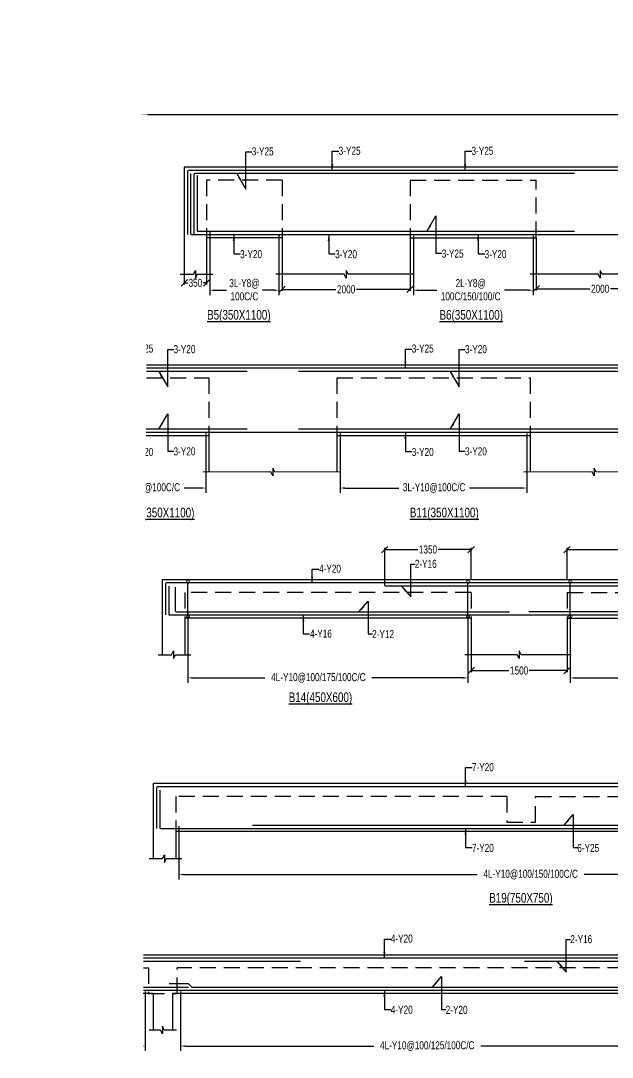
# Model space of a CAD drawing. Header units: millimetres. Extents: x 0 to 31744305, y -21599035 to 0.
# Drawn here: x 31642466 to 31651711, y -21136592 to -21120405 of the extents above; entities that cross this region are included whole.
import ezdxf

# ---------------------------------------------------------------- set-up
doc = ezdxf.new("R2010")
doc.units = ezdxf.units.MM
doc.header["$LTSCALE"] = 1000
doc.header["$MEASUREMENT"] = 0
doc.set_wipeout_variables(frame=1)
doc.header["$PDMODE"] = 3
for name, pattern in [('CONTINOUS', [0]), ('CONTINU', [0]), ('HIDDEN', [0.375, 0.25, -0.125])]:
    doc.linetypes.add(name, pattern=pattern)
for name, color, linetype in [('-S-ARROW', 253, 'Continuous'), ('-S-MISC', 8, 'Continuous'), ('-S-STIRUP', 11, 'Continuous'), ('-STR-BEAM', 7, 'CONTINU'), ('-STR-COLUMN', 5, 'HIDDEN'), ('-STR-REINF', 3, 'Continuous'), ('-STR-RF-DIM', 8, 'CONTINOUS'), ('-STR-TEXT', 6, 'Continuous'), ('S-DIM', 7, 'Continuous'), ('SEC TEXT', 9, 'Continuous'), ('SLAB LINE', 254, 'HIDDEN')]:
    doc.layers.add(name, color=color, linetype=linetype)
doc.styles.add('BEAM-LS', font='romans.shx', dxfattribs={"width": 0.8})
doc.styles.add('SOBHA', font='swisscl.ttf')
doc.styles.add('sobha.sed', font='swisscl.ttf')
doc.dimstyles.new('S-50', dxfattribs={"dimscale": 50, "dimtxt": 2.5, "dimasz": 2, "dimexe": 0.5, "dimexo": 0.25, "dimgap": 0.25, "dimtad": 0, "dimdec": 0, "dimrnd": 0.0005, "dimzin": 0, "dimdsep": 46, "dimtxsty": 'sobha.sed', "dimblk": 'OBLIQUE', "dimcen": 0.09, "dimclrd": 8, "dimclre": 8, "dimclrt": 6, "dimadec": 0, "dimazin": 0, "dimtfac": 1, "dimtdec": 0, "dimtofl": 0, "dimtmove": 2, "dimatfit": 3, "dimfxl": 0.18, "dimtolj": 1, "dimtzin": 0, "dimlwd": -1, "dimlwe": -1, "dimarcsym": 0})
doc.dimstyles.new('S-DIM50', dxfattribs={"dimscale": 50, "dimtxt": 2.5, "dimasz": 1.5, "dimexe": 1.5, "dimexo": 1, "dimgap": 0.5, "dimtad": 0, "dimdec": 0, "dimzin": 0, "dimdsep": 46, "dimtxsty": 'SOBHA', "dimcen": 0.09, "dimclrd": 256, "dimclre": 256, "dimclrt": 6, "dimadec": 5, "dimazin": 0, "dimtfac": 1, "dimtdec": 0, "dimtofl": 0, "dimtmove": 0, "dimatfit": 3, "dimfxl": 0.18, "dimtolj": 1, "dimtzin": 0, "dimlwd": -1, "dimlwe": -1, "dimarcsym": 0})
doc.dimstyles.new('STIRUP', dxfattribs={"dimscale": 50, "dimtxt": 2.5, "dimasz": 2.2, "dimexe": 0, "dimexo": 0, "dimgap": 0.5, "dimtad": 0, "dimdec": 0, "dimzin": 0, "dimdsep": 46, "dimtxsty": 'BEAM-LS', "dimblk": 'DOTSMALL', "dimcen": 0.09, "dimclrd": 256, "dimclre": 256, "dimclrt": 256, "dimadec": 5, "dimazin": 0, "dimtfac": 1, "dimtdec": 0, "dimtofl": 0, "dimtmove": 0, "dimatfit": 3, "dimldrblk": 'DOTSMALL', "dimfxl": 0, "dimfxlon": 1, "dimtolj": 1, "dimtzin": 0, "dimlwd": -1, "dimlwe": -1, "dimarcsym": 0})

# ---------------------------------------------------------------- blocks, each defined once
blk = doc.blocks.new('*D541')
at = {"layer": '-STR-RF-DIM', "transparency": 16777216}
for p, q in [((462, 1435), (462, 452)), ((1543, 1390), (1543, 452)), ((537, 527), (721, 527)), ((1468, 527), (1284, 527))]:
    blk.add_line(p, q, dxfattribs=at)
for points in [[(537, 540), (537, 515), (462, 527)], [(1468, 540), (1468, 515), (1543, 527)]]:
    blk.add_solid(points, dxfattribs=at)
at = {"layer": 'Defpoints', "color": 0, "transparency": 16777216}
for p in [(462, 1435, 178587), (1543, 1390, 0), (1543, 527)]:
    blk.add_point(p, dxfattribs=at)
at = {"layer": '-STR-RF-DIM', "color": 6, "transparency": 16777216, "char_height": 125, "attachment_point": 5, "style": 'SOBHA'}
for s, insert in [('\\A1;3L-Y8@', (1003, 626)), ('\\A1;100C/C', (1003, 431))]:
    blk.add_mtext(s, dxfattribs=dict(at, insert=insert))
blk = doc.blocks.new('*D550')
at = {"layer": '-STR-RF-DIM', "transparency": 16777216}
for p, q in [((3643, 1378), (3643, 452)), ((5513, 1378), (5513, 452)), ((3718, 527), (4009, 527)), ((5438, 527), (5069, 527))]:
    blk.add_line(p, q, dxfattribs=at)
for points in [[(3718, 540), (3718, 515), (3643, 527)], [(5438, 540), (5438, 515), (5513, 527)]]:
    blk.add_solid(points, dxfattribs=at)
at = {"layer": 'Defpoints', "color": 0, "transparency": 16777216}
for p in [(3643, 1378, 0), (5513, 1378, 0), (3643, 527)]:
    blk.add_point(p, dxfattribs=at)
at = {"layer": '-STR-RF-DIM', "color": 6, "transparency": 16777216, "char_height": 125, "attachment_point": 5, "style": 'SOBHA'}
for s, insert in [('\\A1;2L-Y8@', (4539, 626)), ('\\A1;100C/150/100/C', (4539, 431))]:
    blk.add_mtext(s, dxfattribs=dict(at, insert=insert))
blk = doc.blocks.new('*D531')
at = {"layer": '-STR-RF-DIM', "transparency": 16777216}
for p, q in [((27203, 1378), (27203, 452)), ((28835, 1378), (28835, 452)), ((27278, 527), (27392, 527)), ((28760, 527), (28499, 527))]:
    blk.add_line(p, q, dxfattribs=at)
for points in [[(27278, 540), (27278, 515), (27203, 527)], [(28760, 540), (28760, 515), (28835, 527)]]:
    blk.add_solid(points, dxfattribs=at)
at = {"layer": 'Defpoints', "color": 0, "transparency": 16777216}
for p in [(27203, 1378, 0), (28835, 1378, 0), (27203, 527)]:
    blk.add_point(p, dxfattribs=at)
at = {"layer": '-STR-RF-DIM', "color": 6, "transparency": 16777216, "insert": (27946, 527), "char_height": 125, "attachment_point": 5, "style": 'SOBHA'}
blk.add_mtext('\\A1;3L-Y10@100C/C', dxfattribs=at)
blk = doc.blocks.new('*D532')
at = {"layer": '-STR-RF-DIM', "transparency": 16777216}
for p, q in [((30935, 1378), (30935, 452)), ((33854, 1378), (33854, 452)), ((31010, 527), (31853, 527)), ((33779, 527), (32960, 527))]:
    blk.add_line(p, q, dxfattribs=at)
for points in [[(31010, 540), (31010, 515), (30935, 527)], [(33779, 540), (33779, 515), (33854, 527)]]:
    blk.add_solid(points, dxfattribs=at)
at = {"layer": 'Defpoints', "color": 0, "transparency": 16777216}
for p in [(30935, 1378, 0), (33854, 1378, 0), (30935, 527)]:
    blk.add_point(p, dxfattribs=at)
at = {"layer": '-STR-RF-DIM', "color": 6, "transparency": 16777216, "insert": (32406, 527), "char_height": 125, "attachment_point": 5, "style": 'SOBHA'}
blk.add_mtext('\\A1;3L-Y10@100C/C', dxfattribs=at)
blk = doc.blocks.new('_OBLIQUE')
at = {"color": 0, "linetype": 'ByBlock'}
blk.add_line((-0.5, -0.5), (0.5, 0.5), dxfattribs=at)
blk = doc.blocks.new('*D19')
at = {"layer": '-STR-RF-DIM', "transparency": 16777216}
for p, q in [((31645079, -21129647), (31645079, -21130743)), ((31649455, -21129692), (31649455, -21130743)), ((31645154, -21130668), (31646281, -21130668)), ((31649380, -21130668), (31647955, -21130668))]:
    blk.add_line(p, q, dxfattribs=at)
for points in [[(31645154, -21130655), (31645154, -21130680), (31645079, -21130668)], [(31649380, -21130655), (31649380, -21130680), (31649455, -21130668)]]:
    blk.add_solid(points, dxfattribs=at)
at = {"layer": 'Defpoints', "color": 0, "transparency": 16777216}
for p in [(31645079, -21129647, 178587), (31649455, -21129692, 0), (31649455, -21130668)]:
    blk.add_point(p, dxfattribs=at)
at = {"layer": '-STR-RF-DIM', "color": 6, "transparency": 16777216, "insert": (31647118, -21130668), "char_height": 125, "attachment_point": 5, "style": 'SOBHA'}
blk.add_mtext('\\A1;4L-Y10@100/175/100C/C', dxfattribs=at)
blk = doc.blocks.new('_DotSmall')
at = {"color": 0, "linetype": 'ByBlock', "const_width": 0.5}
blk.add_lwpolyline([(-0.0625, 0, 1), (0.0625, 0, 1)], format="xyb", close=True, dxfattribs=at)
blk = doc.blocks.new('*D20')
at = {"layer": '-S-STIRUP', "ltscale": 100, "transparency": 16777216}
blk.add_line((31645079, -21129704), (31645079, -21129167), dxfattribs=at)
at = {"layer": 'Defpoints', "color": 0, "linetype": 'CONTINU', "ltscale": 100, "transparency": 16777216}
for p in [(31645079, -21129167), (31645079, -21129167), (31645079, -21129704)]:
    blk.add_point(p, dxfattribs=at)
at = {"layer": '-S-STIRUP', "linetype": 'CONTINU', "ltscale": 100, "transparency": 16777216, "xscale": 100, "yscale": 100, "zscale": 100}
for p, rotation in [((31645079, -21129167), 90), ((31645079, -21129704), 270)]:
    blk.add_blockref('_DotSmall', p, dxfattribs=dict(at, rotation=rotation))
blk = doc.blocks.new('*D21')
at = {"layer": '-S-STIRUP', "ltscale": 100, "transparency": 16777216}
blk.add_line((31649455, -21129704), (31649455, -21129167), dxfattribs=at)
at = {"layer": 'Defpoints', "color": 0, "linetype": 'CONTINU', "ltscale": 100, "transparency": 16777216}
for p in [(31649455, -21129167), (31649455, -21129167), (31649455, -21129704)]:
    blk.add_point(p, dxfattribs=at)
at = {"layer": '-S-STIRUP', "linetype": 'CONTINU', "ltscale": 100, "transparency": 16777216, "xscale": 100, "yscale": 100, "zscale": 100}
for p, rotation in [((31649455, -21129167), 90), ((31649455, -21129704), 270)]:
    blk.add_blockref('_DotSmall', p, dxfattribs=dict(at, rotation=rotation))
blk = doc.blocks.new('*D22')
at = {"layer": '-S-STIRUP', "ltscale": 100, "transparency": 16777216}
blk.add_line((31651055, -21129704), (31651055, -21129167), dxfattribs=at)
at = {"layer": 'Defpoints', "color": 0, "linetype": 'CONTINU', "ltscale": 100, "transparency": 16777216}
for p in [(31651055, -21129167), (31651055, -21129167), (31651055, -21129704)]:
    blk.add_point(p, dxfattribs=at)
at = {"layer": '-S-STIRUP', "linetype": 'CONTINU', "ltscale": 100, "transparency": 16777216, "xscale": 100, "yscale": 100, "zscale": 100}
for p, rotation in [((31651055, -21129167), 90), ((31651055, -21129704), 270)]:
    blk.add_blockref('_DotSmall', p, dxfattribs=dict(at, rotation=rotation))
blk = doc.blocks.new('*D18')
at = {"layer": '-STR-RF-DIM', "transparency": 16777216}
for p, q in [((31651055, -21129704), (31651055, -21130743)), ((31656957, -21129704), (31656957, -21130743)), ((31651130, -21130668), (31653039, -21130668)), ((31656882, -21130668), (31654713, -21130668))]:
    blk.add_line(p, q, dxfattribs=at)
for points in [[(31651130, -21130655), (31651130, -21130680), (31651055, -21130668)], [(31656882, -21130655), (31656882, -21130680), (31656957, -21130668)]]:
    blk.add_solid(points, dxfattribs=at)
at = {"layer": 'Defpoints', "color": 0, "transparency": 16777216}
for p in [(31651055, -21129704, 0), (31656957, -21129704, 0), (31651055, -21130668)]:
    blk.add_point(p, dxfattribs=at)
at = {"layer": '-STR-RF-DIM', "color": 6, "transparency": 16777216, "insert": (31653876, -21130668), "char_height": 125, "attachment_point": 5, "style": 'SOBHA'}
blk.add_mtext('\\A1;4L-Y10@100/175/100C/C', dxfattribs=at)
blk = doc.blocks.new('*D840')
at = {"layer": '-STR-RF-DIM', "transparency": 16777216}
for p, q in [((462, 1435), (462, 602)), ((11990, 1390), (11990, 602)), ((537, 677), (5124, 677)), ((11915, 677), (6797, 677))]:
    blk.add_line(p, q, dxfattribs=at)
for points in [[(537, 690), (537, 665), (462, 677)], [(11915, 690), (11915, 665), (11990, 677)]]:
    blk.add_solid(points, dxfattribs=at)
at = {"layer": 'Defpoints', "color": 0, "transparency": 16777216}
for p in [(462, 1435, 178587), (11990, 1390, 0), (11990, 677)]:
    blk.add_point(p, dxfattribs=at)
at = {"layer": '-STR-RF-DIM', "color": 6, "transparency": 16777216, "insert": (5960, 677), "char_height": 125, "attachment_point": 5, "style": 'SOBHA'}
blk.add_mtext('\\A1;4L-Y10@100/150/100C/C', dxfattribs=at)
blk = doc.blocks.new('*D848')
at = {"layer": '-STR-RF-DIM', "transparency": 16777216}
for p, q in [((20190, 1528), (20190, 602)), ((28915, 1528), (28915, 602)), ((20265, 677), (23611, 677)), ((28840, 677), (25285, 677))]:
    blk.add_line(p, q, dxfattribs=at)
for points in [[(20265, 690), (20265, 665), (20190, 677)], [(28840, 690), (28840, 665), (28915, 677)]]:
    blk.add_solid(points, dxfattribs=at)
at = {"layer": 'Defpoints', "color": 0, "transparency": 16777216}
for p in [(20190, 1528, 0), (28915, 1528, 0), (20190, 677)]:
    blk.add_point(p, dxfattribs=at)
at = {"layer": '-STR-RF-DIM', "color": 6, "transparency": 16777216, "insert": (24448, 677), "char_height": 125, "attachment_point": 5, "style": 'SOBHA'}
blk.add_mtext('\\A1;4L-Y12@100/175/100C/C', dxfattribs=at)
blk = doc.blocks.new('*D850')
at = {"layer": '-STR-RF-DIM', "transparency": 16777216}
for p, q in [((29465, 1528), (29465, 602)), ((36715, 1528), (36715, 602)), ((29540, 677), (32484, 677)), ((36640, 677), (34157, 677))]:
    blk.add_line(p, q, dxfattribs=at)
for points in [[(29540, 690), (29540, 665), (29465, 677)], [(36640, 690), (36640, 665), (36715, 677)]]:
    blk.add_solid(points, dxfattribs=at)
at = {"layer": 'Defpoints', "color": 0, "transparency": 16777216}
for p in [(29465, 1528, 0), (36715, 1528, 0), (36715, 677)]:
    blk.add_point(p, dxfattribs=at)
at = {"layer": '-STR-RF-DIM', "color": 6, "transparency": 16777216, "insert": (33321, 677), "char_height": 125, "attachment_point": 5, "style": 'SOBHA'}
blk.add_mtext('\\A1;4L-Y10@100/125/100C/C', dxfattribs=at)
blk = doc.blocks.new('*D412')
at = {"color": 8, "transparency": 16777216}
for p, q in [((31648155, -21129222), (31648155, -21128638)), ((31649505, -21129122), (31649505, -21128638)), ((31648155, -21128663), (31648670, -21128663)), ((31649505, -21128663), (31648989, -21128663))]:
    blk.add_line(p, q, dxfattribs=at)
at = {"layer": 'Defpoints', "color": 0, "transparency": 16777216}
for p in [(31649505, -21128663), (31648155, -21129234, 0), (31649505, -21129134, 0)]:
    blk.add_point(p, dxfattribs=at)
at = {"color": 8, "transparency": 16777216, "xscale": 100, "yscale": 100, "zscale": 100, "rotation": 180}
blk.add_blockref('_OBLIQUE', (31648155, -21128663), dxfattribs=at)
at = {"color": 8, "transparency": 16777216, "xscale": 100, "yscale": 100, "zscale": 100}
blk.add_blockref('_OBLIQUE', (31649505, -21128663), dxfattribs=at)
at = {"color": 6, "transparency": 16777216, "insert": (31648830, -21128663), "char_height": 125, "attachment_point": 5, "style": 'sobha.sed'}
blk.add_mtext('\\A1;1350', dxfattribs=at)
blk = doc.blocks.new('*D413')
at = {"color": 8, "transparency": 16777216}
for p, q in [((31651005, -21129122), (31651005, -21128638)), ((31652905, -21129172), (31652905, -21128638)), ((31651005, -21128663), (31651795, -21128663)), ((31652905, -21128663), (31652114, -21128663))]:
    blk.add_line(p, q, dxfattribs=at)
at = {"layer": 'Defpoints', "color": 0, "transparency": 16777216}
for p in [(31651005, -21128663), (31651005, -21129134, 0), (31652905, -21129184, 0)]:
    blk.add_point(p, dxfattribs=at)
at = {"color": 8, "transparency": 16777216, "xscale": 100, "yscale": 100, "zscale": 100, "rotation": 180}
blk.add_blockref('_OBLIQUE', (31651005, -21128663), dxfattribs=at)
at = {"color": 8, "transparency": 16777216, "xscale": 100, "yscale": 100, "zscale": 100}
blk.add_blockref('_OBLIQUE', (31652905, -21128663), dxfattribs=at)
at = {"color": 6, "transparency": 16777216, "insert": (31651955, -21128663), "char_height": 125, "attachment_point": 5, "style": 'sobha.sed'}
blk.add_mtext('\\A1;1900', dxfattribs=at)
blk = doc.blocks.new('*D899')
at = {"layer": 'Defpoints', "color": 0, "transparency": 16777216}
for p in [(31645021, -21124364, 0), (31645371, -21124364, 0), (31645371, -21124498)]:
    blk.add_point(p, dxfattribs=at)
at = {"layer": 'S-DIM', "color": 8, "transparency": 16777216}
for p, q in [((31645021, -21124376), (31645021, -21124523)), ((31645371, -21124376), (31645371, -21124523)), ((31645021, -21124498), (31645075, -21124498)), ((31645371, -21124498), (31645318, -21124498))]:
    blk.add_line(p, q, dxfattribs=at)
at = {"layer": 'S-DIM', "color": 8, "transparency": 16777216, "xscale": 100, "yscale": 100, "zscale": 100, "rotation": 180}
blk.add_blockref('_OBLIQUE', (31645021, -21124498), dxfattribs=at)
at = {"layer": 'S-DIM', "color": 8, "transparency": 16777216, "xscale": 100, "yscale": 100, "zscale": 100}
blk.add_blockref('_OBLIQUE', (31645371, -21124498), dxfattribs=at)
at = {"layer": 'S-DIM', "color": 6, "transparency": 16777216, "insert": (31645196, -21124498), "char_height": 125, "attachment_point": 5, "style": 'sobha.sed'}
blk.add_mtext('\\A1;350', dxfattribs=at)
blk = doc.blocks.new('*D900')
at = {"layer": 'Defpoints', "color": 0, "transparency": 16777216}
for p in [(31646551, -21124364, 0), (31648551, -21124364, 0), (31648551, -21124600)]:
    blk.add_point(p, dxfattribs=at)
at = {"layer": 'S-DIM', "color": 8, "transparency": 16777216}
for p, q in [((31646551, -21124376), (31646551, -21124625)), ((31648551, -21124376), (31648551, -21124625)), ((31646551, -21124600), (31647391, -21124600)), ((31648551, -21124600), (31647712, -21124600))]:
    blk.add_line(p, q, dxfattribs=at)
at = {"layer": 'S-DIM', "color": 8, "transparency": 16777216, "xscale": 100, "yscale": 100, "zscale": 100, "rotation": 180}
blk.add_blockref('_OBLIQUE', (31646551, -21124600), dxfattribs=at)
at = {"layer": 'S-DIM', "color": 8, "transparency": 16777216, "xscale": 100, "yscale": 100, "zscale": 100}
blk.add_blockref('_OBLIQUE', (31648551, -21124600), dxfattribs=at)
at = {"layer": 'S-DIM', "color": 6, "transparency": 16777216, "insert": (31647551, -21124600), "char_height": 125, "attachment_point": 5, "style": 'sobha.sed'}
blk.add_mtext('\\A1;2000', dxfattribs=at)
blk = doc.blocks.new('*D901')
at = {"layer": 'Defpoints', "color": 0, "transparency": 16777216}
for p in [(31650521, -21124364, 0), (31652521, -21124364, 0), (31652521, -21124591)]:
    blk.add_point(p, dxfattribs=at)
at = {"layer": 'S-DIM', "color": 8, "transparency": 16777216}
for p, q in [((31650521, -21124376), (31650521, -21124616)), ((31652521, -21124376), (31652521, -21124616)), ((31650521, -21124591), (31651361, -21124591)), ((31652521, -21124591), (31651682, -21124591))]:
    blk.add_line(p, q, dxfattribs=at)
at = {"layer": 'S-DIM', "color": 8, "transparency": 16777216, "xscale": 100, "yscale": 100, "zscale": 100}
for p, rotation in [((31650521, -21124591), 180.0007339044666), ((31652521, -21124591), 0.0007339044666093)]:
    blk.add_blockref('_OBLIQUE', p, dxfattribs=dict(at, rotation=rotation))
at = {"layer": 'S-DIM', "color": 6, "transparency": 16777216, "insert": (31651521, -21124591), "char_height": 125, "attachment_point": 5, "rotation": 0.0007, "style": 'sobha.sed'}
blk.add_mtext('\\A1;2000', dxfattribs=at)
blk = doc.blocks.new('*D917')
at = {"layer": 'Defpoints', "color": 0, "transparency": 16777216}
for p in [(31649505, -21130305, 0), (31651005, -21130305, 0), (31651005, -21130552)]:
    blk.add_point(p, dxfattribs=at)
at = {"layer": 'S-DIM', "color": 8, "transparency": 16777216}
for p, q in [((31649505, -21130318), (31649505, -21130577)), ((31651005, -21130318), (31651005, -21130577)), ((31649505, -21130552), (31650095, -21130552)), ((31651005, -21130552), (31650414, -21130552))]:
    blk.add_line(p, q, dxfattribs=at)
at = {"layer": 'S-DIM', "color": 8, "transparency": 16777216, "xscale": 100, "yscale": 100, "zscale": 100, "rotation": 180}
blk.add_blockref('_OBLIQUE', (31649505, -21130552), dxfattribs=at)
at = {"layer": 'S-DIM', "color": 8, "transparency": 16777216, "xscale": 100, "yscale": 100, "zscale": 100}
blk.add_blockref('_OBLIQUE', (31651005, -21130552), dxfattribs=at)
at = {"layer": 'S-DIM', "color": 6, "transparency": 16777216, "insert": (31650255, -21130552), "char_height": 125, "attachment_point": 5, "style": 'sobha.sed'}
blk.add_mtext('\\A1;1500', dxfattribs=at)
blk = doc.blocks.new('A$C1ce4d759')
at = {"layer": '-S-MISC', "linetype": 'ByBlock', "ltscale": 1000, "elevation": 0}
for points in [[(0, 777.1), (207.7, 777.1), (237.6, 836.8), (237.6, 716.6), (267.4, 777.1), (508.5, 777.1)], [(3655.2, 777.1), (2622.5, 777.5), (2592.6, 837.2), (2592.6, 717), (2562.8, 777.5), (1496.8, 777.1)], [(7625.2, 777.1), (6592.5, 777.5), (6562.6, 837.2), (6562.6, 717), (6532.8, 777.5), (5466.8, 777.1)], [(27215.2, 777.1), (26182.5, 777.8), (26152.6, 837.5), (26152.6, 717.3), (26122.8, 777.8), (25056.8, 777.1)], [(30947.2, 777.1), (29914.5, 777.8), (29884.6, 837.5), (29884.6, 717.3), (29854.8, 777.8), (28788.8, 777.1)], [(35966.2, 777.1), (34933.5, 777.8), (34903.6, 837.5), (34903.6, 717.3), (34873.8, 777.8), (33807.8, 777.1)]]:
    blk.add_lwpolyline(points, dxfattribs=at)
at = {"layer": '-STR-BEAM'}
for p, q in [((45174.6, 2448, 0), (62.6, 2448, 0)), ((1592.6, 1348, 0), (412.6, 1348, 0)), ((3592.6, 1348, 0), (5562.6, 1348, 0)), ((27152.6, 1348, 0), (28884.6, 1348, 0)), ((30884.6, 1348, 0), (33903.6, 1348, 0))]:
    blk.add_line(p, q, dxfattribs=at)
at = {"layer": '-STR-COLUMN', "linetype": 'Continuous', "ltscale": 10}
for p, q in [((62.6, 2448, 0), (62.6, 777.1, 0)), ((412.6, 1348, 0), (412.6, 777.1, 0)), ((1592.6, 1348, 0), (1592.6, 777.1, 0)), ((3592.6, 1348, 0), (3592.6, 777.1, 0)), ((5562.6, 1348, 0), (5562.6, 777.1, 0)), ((27152.6, 1348, 0), (27152.6, 777.1, 0)), ((28884.6, 1348, 0), (28884.6, 777.1, 0)), ((30884.6, 1348, 0), (30884.6, 777.1, 0)), ((33903.6, 1348, 0), (33903.6, 777.1, 0))]:
    blk.add_line(p, q, dxfattribs=at)
at = {"layer": '-STR-REINF', "ltscale": 10}
for p, q in [((112.6, 2383, 0), (112.6, 1397.3, 0)), ((45109.6, 2398, 0), (127.6, 2398, 0)), ((162.6, 2348, 0), (162.6, 1413, 0)), ((29482.3, 2348, 0), (26552.6, 2348, 0)), ((43774.7, 2348, 0), (30284.6, 2348, 0)), ((177.6, 1398, 0), (45059.6, 1398, 0)), ((29482.3, 1445.3, 0), (26552.6, 1445.3, 0)), ((43774.7, 1445.3, 0), (30284.6, 1445.3, 0))]:
    blk.add_line(p, q, dxfattribs=at)
at = {"layer": '-STR-REINF', "ltscale": 10, "elevation": 0}
blk.add_lwpolyline([(6162.7, 2348), (227.6, 2348, 0.4142136), (212.6, 2333), (212.6, 1403)], format="xyb", dxfattribs=at)
at = {"layer": '-STR-REINF', "ltscale": 10}
blk.add_lwpolyline([(262.6, 2319.6), (262.6, 1463, 0.4142136), (277.6, 1448), (6162.7, 1448)], format="xyb", dxfattribs=at)
for centre, start, end in [((127.6, 2383, 0), 90, 180), ((177.6, 1413, 0), 180, 270)]:
    blk.add_arc(centre, 15, start, end, dxfattribs=at)
at = {"layer": 'SLAB LINE', "color": 8, "linetype": 'HIDDEN'}
for p, q in [((1592.6, 2248, 0), (412.6, 2248, 0)), ((412.6, 2248, 0), (412.6, 1348, 0)), ((1592.6, 2248, 0), (1592.6, 1348, 0)), ((3592.6, 2248, 0), (5562.6, 2248, 0)), ((3592.6, 2248, 0), (3592.6, 1348, 0)), ((5562.6, 1348, 0), (5562.6, 2248, 0)), ((27152.6, 2248, 0), (27152.6, 1348, 0)), ((27152.6, 2248, 0), (28884.6, 2248, 0)), ((28884.6, 2248, 0), (28884.6, 1348, 0)), ((30884.6, 2248, 0), (30884.6, 1348, 0)), ((30884.6, 2248, 0), (30884.6, 1348, 0)), ((30884.6, 2248, 0), (33903.6, 2248, 0)), ((33903.6, 2248, 0), (33903.6, 1348, 0))]:
    blk.add_line(p, q, dxfattribs=at)
at = {"layer": '-STR-TEXT', "color": 6, "style": 'SOBHA'}
for s, p in [('3-Y25', (1117.2, 2633.1, 0)), ('3-Y25', (2476.6, 2642.8, 0)), ('3-Y25', (4552, 2642.8, 0)), ('3-Y25', (27674.3, 2642.8, 0)), ('3-Y20', (28332.8, 2633.1, 0)), ('3-Y25', (32055.5, 2642.8, 0)), ('3-Y20', (32887.3, 2633.1, 0)), ('3-Y20', (937.2, 1028, 0)), ('3-Y20', (2420.4, 1028, 0)), ('3-Y25', (4085.9, 1037, 0)), ('3-Y20', (4756.5, 1028, 0)), ('3-Y20', (27674.3, 1028, 0)), ('3-Y20', (28332.8, 1037, 0)), ('3-Y20', (32055.5, 1028, 0)), ('3-Y20', (32887.3, 1037, 0))]:
    blk.add_text(s, height=125, dxfattribs=at).set_placement(p)
at = {"layer": 'SEC TEXT', "color": 4, "linetype": 'ByBlock', "style": 'sobha.sed'}
for s, p in [('%%UB5(350X1100)', (420, 69, 0)), ('%%UB6(350X1100)', (4052, 67.9, 0)), ('%%UB10(350X1100)', (27582, 69, 0)), ('%%UB11(350X1100)', (32025, 70, 0))]:
    blk.add_text(s, height=150, rotation=359.98928, dxfattribs=at).set_placement(p)
at = {"layer": '-STR-RF-DIM'}
dim = blk.add_linear_dim(base=(1542.6, 527, 0), p1=(462.5, 1435.2, 178586.6), p2=(1542.6, 1390, 0), text='3L-Y8@\\X100C/C', dimstyle='S-DIM50', override={"dimscale": 1, "dimtxt": 125, "dimasz": 75, "dimexe": 75, "dimexo": 0, "dimgap": 25, "dimsah": 1, "dimcen": 4.5, "dimfxl": 75}, dxfattribs=at)
dim.commit()
dim.dimension.update_dxf_attribs({"geometry": '*D541', "text_midpoint": (1002.5, 527, 0), "dimtype": 128})
for base, p1, p2, text, picture, middle in [((3642.6, 527, 0), (5512.6, 1378.3, 0), (3642.6, 1378.3, 0), '2L-Y8@\\X100C/150/100/C', '*D550', (4539, 527, 0)), ((27202.6, 527, 0), (28834.6, 1378.3, 0), (27202.6, 1378.3, 0), '3L-Y10@100C/C', '*D531', (27945.5, 527, 0)), ((30934.6, 527, 0), (33853.6, 1378.3, 0), (30934.6, 1378.3, 0), '3L-Y10@100C/C', '*D532', (32406.5, 527, 0))]:
    dim = blk.add_linear_dim(base=base, p1=p1, p2=p2, angle=180, text=text, dimstyle='S-DIM50', override={"dimscale": 1, "dimtxt": 125, "dimasz": 75, "dimexe": 75, "dimexo": 0, "dimgap": 25, "dimsah": 1, "dimcen": 4.5, "dimfxl": 75}, dxfattribs=at)
    dim.commit()
    dim.dimension.update_dxf_attribs({"geometry": picture, "text_midpoint": middle, "dimtype": 128})
at = {"layer": '-S-ARROW', "color": 8}
for points, override in [([(885.4, 2348.3, 0), (1027.6, 2106.1, 0), (1027.6, 2688.3, 0), (1120.5, 2688.3, 0)], {"dimgap": 0.1}), ([(2376.5, 2398, 0), (2376.5, 2698, 0), (2480, 2698, 0)], {"dimasz": 2, "dimgap": 0.1, "dimtad": 0}), ([(4451.9, 2398, 0), (4451.9, 2698, 0), (4555.3, 2698, 0)], {"dimasz": 2, "dimgap": 0.1, "dimtad": 0}), ([(27574.2, 2398, 0), (27574.2, 2698, 0), (27677.6, 2698, 0)], {"dimasz": 2, "dimgap": 0.1, "dimtad": 0}), ([(28100.9, 2348.3, 0), (28243.2, 2106.1, 0), (28243.2, 2688.3, 0), (28336.1, 2688.3, 0)], {"dimgap": 0.1}), ([(31955.4, 2398, 0), (31955.4, 2698, 0), (32058.8, 2698, 0)], {"dimasz": 2, "dimgap": 0.1, "dimtad": 0}), ([(32655.4, 2348.3, 0), (32797.7, 2106.1, 0), (32797.7, 2688.3, 0), (32890.6, 2688.3, 0)], {"dimgap": 0.1}), ([(3854.1, 1445, 0), (3996.3, 1687.2, 0), (3996.3, 1105, 0), (4089.2, 1105, 0)], {"dimgap": 0.1}), ([(28100.9, 1445, 0), (28243.2, 1687.2, 0), (28243.2, 1105, 0), (28336.1, 1105, 0)], {"dimgap": 0.1}), ([(32655.4, 1445, 0), (32797.7, 1687.2, 0), (32797.7, 1105, 0), (32890.6, 1105, 0)], {"dimgap": 0.1}), ([(837.1, 1395.3, 0), (837.1, 1095.3, 0), (940.5, 1095.3, 0)], {"dimasz": 2, "dimgap": 0.1, "dimtad": 0}), ([(2320.3, 1395.3, 0), (2320.3, 1095.3, 0), (2423.7, 1095.3, 0)], {"dimasz": 2, "dimgap": 0.1, "dimtad": 0}), ([(4656.4, 1395.3, 0), (4656.4, 1095.3, 0), (4759.8, 1095.3, 0)], {"dimasz": 2, "dimgap": 0.1, "dimtad": 0}), ([(27574.2, 1395.3, 0), (27574.2, 1095.3, 0), (27677.6, 1095.3, 0)], {"dimasz": 2, "dimgap": 0.1, "dimtad": 0}), ([(31955.4, 1395.3, 0), (31955.4, 1095.3, 0), (32058.8, 1095.3, 0)], {"dimasz": 2, "dimgap": 0.1, "dimtad": 0})]:
    blk.add_leader(points, dimstyle='S-50', override=override, dxfattribs=at)
blk = doc.blocks.new('A$Ce57c240b')
at = {"layer": '-S-MISC', "linetype": 'ByBlock', "ltscale": 1000, "elevation": 0}
for points in [[(0, 927.1), (207.7, 927.1), (237.6, 986.7), (237.6, 866.6), (267.4, 927.1), (508.5, 927.1)], [(29402.3, 927.1), (29212.1, 927.5), (29182.2, 987.2), (29182.2, 867), (29152.4, 927.5), (28975.4, 927.1)]]:
    blk.add_lwpolyline(points, dxfattribs=at)
at = {"layer": '-STR-BEAM'}
for p, q in [((41366.7, 2098, 0), (62.6, 2098, 0)), ((29039.7, 1498, 0), (20139.7, 1498, 0)), ((36839.7, 1498, 0), (29339.7, 1498, 0)), ((12039.7, 1348, 0), (412.6, 1348, 0))]:
    blk.add_line(p, q, dxfattribs=at)
at = {"layer": '-STR-COLUMN', "linetype": 'Continuous', "ltscale": 10}
for p, q in [((62.6, 2098, 0), (62.6, 927.1, 0)), ((29039.7, 1498, 0), (29039.7, 927.1, 0)), ((29339.7, 1498, 0), (29339.7, 927.1, 0)), ((412.6, 1348), (412.6, 927.1, 0))]:
    blk.add_line(p, q, dxfattribs=at)
at = {"layer": '-STR-REINF', "ltscale": 10}
for p, q in [((112.6, 2033, 0), (112.6, 1397.3, 0)), ((41641.7, 2048, 0), (127.6, 2048, 0)), ((162.6, 1998, 0), (162.6, 1413, 0)), ((31339.7, 1998, 0), (26739.7, 1998, 0)), ((38289.7, 1998, 0), (34839.7, 1998, 0)), ((29590.2, 1647.5, 0), (29290.2, 1647.5, 0)), ((29639.7, 1598, 0), (29590.2, 1647.5, 0)), ((11248.9, 1548, 0), (41591.7, 1548, 0)), ((19690.2, 1598, 0), (29590.2, 1598, 0)), ((29639.7, 1598, 0), (36939.7, 1598, 0)), ((177.6, 1398, 0), (12254.7, 1398, 0)), ((1612.6, 1448, 0), (12217.1, 1448, 0))]:
    blk.add_line(p, q, dxfattribs=at)
for centre, start, end in [((127.6, 2033, 0), 90, 180), ((177.6, 1413, 0), 180, 270)]:
    blk.add_arc(centre, 15, start, end, dxfattribs=at)
at = {"layer": 'SLAB LINE', "color": 8, "linetype": 'HIDDEN'}
for p, q in [((5587.8, 1898, 0), (412.6, 1898, 0)), ((412.6, 1898), (412.6, 1348)), ((6037.8, 1898), (12039.7, 1898, 0)), ((20139.7, 1898), (28964.7, 1898)), ((36764.7, 1898), (29414.7, 1898))]:
    blk.add_line(p, q, dxfattribs=at)
at = {"layer": 'SLAB LINE', "color": 8, "linetype": 'HIDDEN', "elevation": 0}
blk.add_lwpolyline([(5587.8, 1898), (5587.8, 1498), (6037.8, 1498), (6037.8, 1898)], dxfattribs=at)
at = {"layer": 'SLAB LINE', "color": 8, "linetype": 'HIDDEN'}
blk.add_lwpolyline([(28964.7, 1898), (28964.7, 1498), (29414.7, 1498), (29414.7, 1898)], dxfattribs=at)
at = {"layer": '-STR-TEXT', "color": 6, "style": 'SOBHA'}
for s, p in [('7-Y20', (5042.3, 2292.8, 0)), ('4-Y25', (27756.7, 2283.9, 0)), ('4-Y20', (32751.5, 2292.8, 0)), ('2-Y16', (35556.7, 2283.9, 0)), ('2-Y20', (27604.6, 1180.2, 0)), ('4-Y20', (32751.5, 1181.7, 0)), ('2-Y20', (33609.4, 1180.2, 0)), ('7-Y20', (5042.3, 1030.7, 0)), ('6-Y25', (6688.2, 1030.2, 0))]:
    blk.add_text(s, height=125, dxfattribs=at).set_placement(p)
at = {"layer": 'SEC TEXT', "color": 4, "linetype": 'ByBlock', "style": 'sobha.sed'}
blk.add_text('%%UB19(750X750)', height=150, rotation=359.98928, dxfattribs=at).set_placement((5311.5, 239.6, 0))
at = {"layer": '-STR-RF-DIM'}
dim = blk.add_linear_dim(base=(20189.7, 677.1, 0), p1=(28914.7, 1528.3, 0), p2=(20189.7, 1528.3, 0), angle=180, text='4L-Y12@100/175/100C/C', dimstyle='S-DIM50', override={"dimscale": 1, "dimtxt": 125, "dimasz": 75, "dimexe": 75, "dimexo": 0, "dimgap": 25, "dimsah": 1, "dimcen": 4.5, "dimfxl": 75}, dxfattribs=at)
dim.commit()
dim.dimension.update_dxf_attribs({"geometry": '*D848', "text_midpoint": (24447.7, 677.1, 0), "dimtype": 128})
for base, p1, p2, text, picture, middle in [((36714.7, 677.1, 0), (29464.7, 1528.3, 0), (36714.7, 1528.3, 0), '4L-Y10@100/125/100C/C', '*D850', (33320.7, 677.1, 0)), ((11989.7, 677.1, 0), (462.5, 1435.2, 178586.6), (11989.7, 1390, 0), '4L-Y10@100/150/100C/C', '*D840', (5960.4, 677.1, 0))]:
    dim = blk.add_linear_dim(base=base, p1=p1, p2=p2, text=text, dimstyle='S-DIM50', override={"dimscale": 1, "dimtxt": 125, "dimasz": 75, "dimexe": 75, "dimexo": 0, "dimgap": 25, "dimsah": 1, "dimcen": 4.5, "dimfxl": 75}, dxfattribs=at)
    dim.commit()
    dim.dimension.update_dxf_attribs({"geometry": picture, "text_midpoint": middle, "dimtype": 128})
at = {"layer": '-S-ARROW'}
for points, override in [([(4942.2, 2048, 0), (4942.2, 2348, 0), (5045.7, 2348, 0)], {"dimasz": 2, "dimgap": 0.1, "dimtad": 0}), ([(27550.4, 1999, 0), (27692.7, 1831.8, 0), (27692.7, 2339, 0), (27760.1, 2339, 0)], {"dimgap": 0.1}), ([(32651.5, 2048, 0), (32651.5, 2348, 0), (32754.9, 2348, 0)], {"dimasz": 2, "dimgap": 0.1, "dimtad": 0}), ([(35350.4, 1999, 0), (35492.7, 1831.8, 0), (35492.7, 2339, 0), (35560.1, 2339, 0)], {"dimgap": 0.1}), ([(27398.3, 1598.5, 0), (27540.5, 1765.7, 0), (27540.5, 1248, 0), (27607.9, 1248, 0)], {"dimgap": 0.1}), ([(33403, 1598.5, 0), (33545.3, 1765.7, 0), (33545.3, 1248, 0), (33612.7, 1248, 0)], {"dimgap": 0.1}), ([(6481.9, 1448.5, 0), (6624.2, 1615.7, 0), (6624.2, 1098, 0), (6691.6, 1098, 0)], {"dimgap": 0.1}), ([(32651.5, 1549, 0), (32651.5, 1249, 0), (32754.9, 1249, 0)], {"dimasz": 2, "dimgap": 0.1, "dimtad": 0}), ([(4942.2, 1399.7, 0), (4942.2, 1098, 0), (5045.7, 1098, 0)], {"dimasz": 2, "dimgap": 0.1, "dimtad": 0})]:
    blk.add_leader(points, dimstyle='S-50', override=override, dxfattribs=at)

msp = doc.modelspace()

# ---------------------------------------------------------------- linework, layer by layer
at = {"layer": '-S-MISC', "linetype": 'ByBlock', "ltscale": 1000, "elevation": 0}
for points in [[(31644616.2, -21130305.2), (31644823.9, -21130305.2), (31644853.7, -21130245.5), (31644853.7, -21130365.7), (31644883.6, -21130305.2), (31645124.6, -21130305.2)], [(31651067.3, -21130305.2), (31650284.6, -21130304.8), (31650254.8, -21130245.1), (31650254.8, -21130365.3), (31650224.9, -21130304.8), (31649408.9, -21130305.2)]]:
    msp.add_lwpolyline(points, dxfattribs=at)
at = {"layer": '-STR-BEAM'}
for p, q in [((31660850.6, -21129134.3, 0), (31644678.7, -21129134.3, 0)), ((31649504.8, -21129734.3, 0), (31645028.8, -21129734.3, 0)), ((31651004.8, -21129734.3, 0), (31657006.8, -21129734.3, 0))]:
    msp.add_line(p, q, dxfattribs=at)
at = {"layer": '-STR-BEAM', "elevation": 0}
msp.add_lwpolyline([(31679606.4, -21150567.8), (31644306.4, -21150567.8), (31644306.4, -21121867.8), (31679606.4, -21121867.8)], close=True, dxfattribs=at)
at = {"layer": '-STR-COLUMN', "linetype": 'Continuous', "ltscale": 10}
for p, q in [((31644678.7, -21129134.3, 0), (31644678.7, -21130305.2, 0)), ((31645028.8, -21129734.3, 0), (31645028.8, -21130305.2, 0)), ((31649504.8, -21129734.3, 0), (31649504.8, -21130305.2, 0)), ((31651004.8, -21129734.3, 0), (31651004.8, -21130305.2, 0))]:
    msp.add_line(p, q, dxfattribs=at)
at = {"layer": '-STR-REINF', "ltscale": 10}
for p, q in [((31644728.7, -21129199.3, 0), (31644728.7, -21129685, 0)), ((31660788.8, -21129184.3, 0), (31644743.7, -21129184.3, 0)), ((31644778.7, -21129234.3, 0), (31644778.7, -21129669.3, 0)), ((31644878.7, -21129249.3), (31644878.7, -21129619.3)), ((31652904.8, -21129234.3, 0), (31648154.8, -21129234.3, 0)), ((31644793.7, -21129684.3, 0), (31660788.8, -21129684.3, 0)), ((31644893.7, -21129634.3), (31650104.8, -21129634.3)), ((31657606.8, -21129634.3), (31650404.8, -21129634.3))]:
    msp.add_line(p, q, dxfattribs=at)
for centre, start, end in [((31644743.7, -21129199.3, 0), 90, 180), ((31644793.7, -21129669.3, 0), 180, 270), ((31644893.7, -21129619.3), 180, 270)]:
    msp.add_arc(centre, 15, start, end, dxfattribs=at)
at = {"layer": 'SLAB LINE', "color": 8, "linetype": 'HIDDEN'}
for p, q in [((31649504.8, -21129334.3, 0), (31645028.8, -21129334.3, 0)), ((31645028.8, -21129334.3, 0), (31645028.8, -21129734.3, 0)), ((31649504.8, -21129334.3, 0), (31649504.8, -21129734.3, 0)), ((31651004.8, -21129334.3, 0), (31657006.8, -21129334.3, 0)), ((31651004.8, -21129334.3, 0), (31651004.8, -21129734.3, 0))]:
    msp.add_line(p, q, dxfattribs=at)

# ---------------------------------------------------------------- block references
at = {"color": 1}
for p in [(31644958.7, -21125140.7, 0), (31616521.7, -21128229.4, 0)]:
    msp.add_blockref('A$C1ce4d759', p, dxfattribs=at)
at = {"color": 250}
for p in [(31644475.4, -21134416, 0), (31615498.2, -21137093.6, 0)]:
    msp.add_blockref('A$Ce57c240b', p, dxfattribs=at)

# ---------------------------------------------------------------- texts
at = {"layer": '-STR-TEXT', "color": 6, "style": 'SOBHA'}
for s, p in [('2-Y16', (31648624.3, -21128948.4, 0)), ('2-Y12', (31647958.3, -21130045.9, 0))]:
    msp.add_text(s, height=125, dxfattribs=at).set_placement(p)
at = {"layer": '-STR-TEXT', "color": 6, "char_height": 125, "style": 'SOBHA'}
for s, insert, attachment_point in [('\\A1;4-Y20', (31647128.7, -21128900, 0), 1), ('\\A1;4-Y16', (31646986.6, -21130040.6, 0), 7)]:
    msp.add_mtext(s, dxfattribs=dict(at, insert=insert, attachment_point=attachment_point))
at = {"layer": 'SEC TEXT', "color": 4, "linetype": 'ByBlock', "style": 'sobha.sed'}
msp.add_text('%%UB14(450X600)', height=150, rotation=359.98928, dxfattribs=at).set_placement((31646654.2, -21131043.8, 0))

# ---------------------------------------------------------------- dimensions: what is measured, and where the dimension line sits
at = {"layer": '-S-STIRUP', "linetype": 'CONTINU', "ltscale": 100}
for base, p1, p2, picture, middle in [((31645078.6, -21129167.3, 178586.6), (31645078.6, -21129704, 178586.6), (31645078.6, -21129167.3, 178586.6), '*D20', (31645078.6, -21129435.7, 178586.6)), ((31649454.8, -21129167.3, 0), (31649454.8, -21129704, 0), (31649454.8, -21129167.3, 0), '*D21', (31649454.8, -21129435.7, 0)), ((31651054.8, -21129167.3, 0), (31651054.8, -21129704, 0), (31651054.8, -21129167.3, 0), '*D22', (31651054.8, -21129435.7, 0))]:
    dim = msp.add_linear_dim(base=base, p1=p1, p2=p2, angle=90, text=' ', dimstyle='STIRUP', override={"dimasz": 2}, dxfattribs=at)
    dim.commit()
    dim.dimension.update_dxf_attribs({"geometry": picture, "text_midpoint": middle})
at = {"layer": '-STR-RF-DIM'}
dim = msp.add_linear_dim(base=(31649454.8, -21130667.9, 0), p1=(31645078.6, -21129647.1, 178586.6), p2=(31649454.8, -21129692.3, 0), text='4L-Y10@100/175/100C/C', dimstyle='S-DIM50', override={"dimscale": 1, "dimtxt": 125, "dimasz": 75, "dimexe": 75, "dimexo": 0, "dimgap": 25, "dimsah": 1, "dimcen": 4.5, "dimfxl": 75}, dxfattribs=at)
dim.commit()
dim.dimension.update_dxf_attribs({"geometry": '*D19', "text_midpoint": (31647118.2, -21130667.9, 0), "dimtype": 160})
dim = msp.add_linear_dim(base=(31651054.8, -21130667.9, 0), p1=(31656956.8, -21129704, 0), p2=(31651054.8, -21129704, 0), angle=180, text='4L-Y10@100/175/100C/C', dimstyle='S-DIM50', override={"dimscale": 1, "dimtxt": 125, "dimasz": 75, "dimexe": 75, "dimexo": 0, "dimgap": 25, "dimsah": 1, "dimcen": 4.5, "dimfxl": 75}, dxfattribs=at)
dim.commit()
dim.dimension.update_dxf_attribs({"geometry": '*D18', "text_midpoint": (31653875.8, -21130667.9, 0), "dimtype": 160})
at = {"color": 1}
dim = msp.add_linear_dim(base=(31649504.8, -21128662.9, 0), p1=(31648154.8, -21129234.3, 0), p2=(31649504.8, -21129134.3, 0), dimstyle='S-50', override={"dimclrd": 8}, dxfattribs=at)
dim.commit()
dim.dimension.update_dxf_attribs({"geometry": '*D412', "text_midpoint": (31648829.8, -21128662.9, 0)})
dim = msp.add_linear_dim(base=(31651004.8, -21128662.9, 0), p1=(31652904.8, -21129184.3, 0), p2=(31651004.8, -21129134.3, 0), angle=180, dimstyle='S-50', override={"dimclrd": 8}, dxfattribs=at)
dim.commit()
dim.dimension.update_dxf_attribs({"geometry": '*D413', "text_midpoint": (31651954.8, -21128662.9, 0)})
at = {"layer": 'S-DIM', "color": 1}
for p1, p2, distance, picture, middle in [((31645021.3, -21124363.6, 0), (31645371.3, -21124363.6, 0), -134.9, '*D899', (31645196.3, -21124498.5)), ((31646551.3, -21124363.6, 0), (31648551.3, -21124363.6, 0), -236.7, '*D900', (31647551.3, -21124600.3)), ((31650521.3, -21124363.6, 0), (31652521.3, -21124363.5, 0), -227.1, '*D901', (31651521.3, -21124590.6))]:
    dim = msp.add_aligned_dim(p1=p1, p2=p2, distance=distance, dimstyle='S-50', dxfattribs=at)
    dim.commit()
    dim.dimension.update_dxf_attribs({"geometry": picture, "text_midpoint": middle})
dim = msp.add_linear_dim(base=(31651004.8, -21130552), p1=(31649504.8, -21130305.2, 0), p2=(31651004.8, -21130305.2, 0), dimstyle='S-50', dxfattribs=at)
dim.commit()
dim.dimension.update_dxf_attribs({"geometry": '*D917', "text_midpoint": (31650254.8, -21130552)})

# ---------------------------------------------------------------- leaders
at = {"layer": '-S-ARROW'}
for points in [[(31648418, -21129233.3, 0), (31648560.2, -21129400.5, 0), (31648560.2, -21128893.2, 0), (31648627.7, -21128893.2, 0)], [(31647752, -21129638.1, 0), (31647894.2, -21129470.8, 0), (31647894.2, -21129978.1, 0), (31647961.7, -21129978.1, 0)]]:
    msp.add_leader(points, dimstyle='S-50', override={"dimgap": 0.1}, dxfattribs=at)
at = {"layer": '-S-ARROW', "annotation_type": 0, "has_hookline": 1, "hookline_direction": 1, "text_width": 355.3}
for points in [[(31647020.3, -21129184.3, 0), (31647020.3, -21128971.5, 0), (31647123.7, -21128970.1, 0)], [(31646882.5, -21129684.3, 0), (31646882.5, -21129978.1, 0), (31646981.6, -21129978.1, 0)]]:
    msp.add_leader(points, dimstyle='S-50', override={"dimasz": 2, "dimgap": 0.1, "dimtad": 0}, dxfattribs=at)

# ---------------------------------------------------------------- next in the draw order: wipeouts: each hides what was drawn before it
at = {"color": 250}
msp.add_wipeout([(31644446.8, -21121867.8), (31644306.4, -21150567.8), (31607975.4, -21150738.8), (31608368.6, -21120404.9)], dxfattribs=at).translate(0, 0, 0).dxf.layer = 'Defpoints'

doc.saveas('drawing.dxf')
